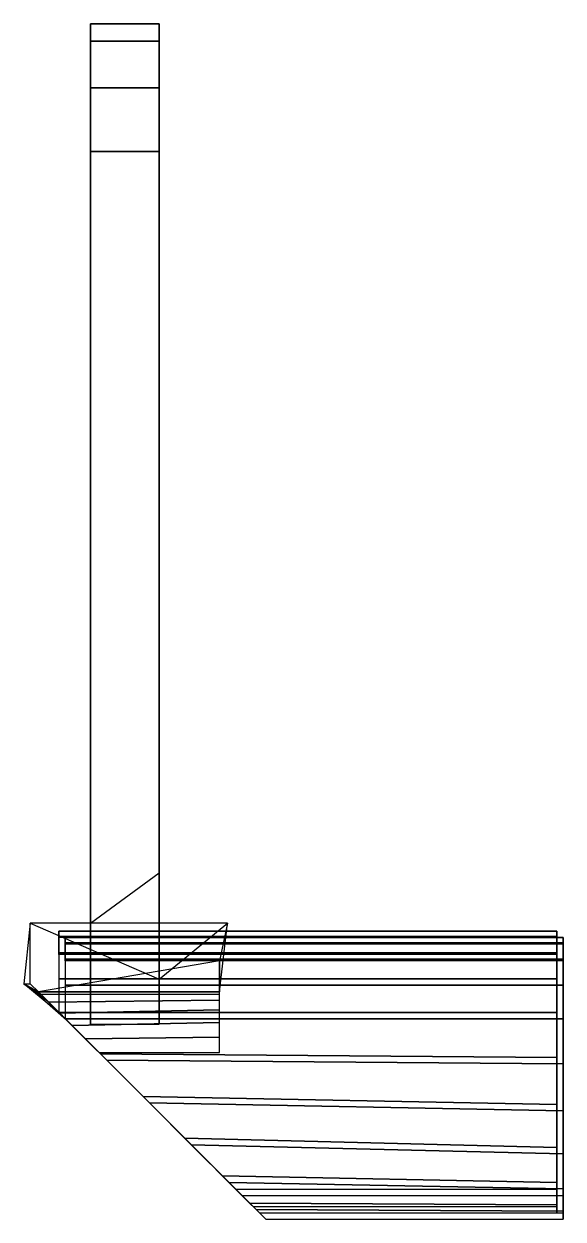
# Model space of a CAD drawing. Extents: x 0 to 31.4, y -69.6 to 0.
import ezdxf

# ---------------------------------------------------------------- set-up
doc = ezdxf.new("R2010")
doc.units = 0
doc.layers.add('ACESSORIO', color=7, linetype='CONTINUOUS')

msp = doc.modelspace()

# ---------------------------------------------------------------- linework, layer by layer
at = {"layer": 'ACESSORIO'}
for points in [[(3.872, -58.245, 62.123), (7.872, -58.245, 62.123), (7.872, -7.433, 62.123), (3.872, -7.433, 62.123)], [(7.872, -7.433, 47.257), (3.872, -7.433, 47.257), (3.872, -52.377, 47.257), (7.872, -49.433, 47.257)], [(0.372, -55.907, 1.934), (0.372, -52.377, 3.282), (0.372, -52.377, 54.368), (0, -55.907, 58.81)], [(11.842, -52.377, 3.282), (0.372, -52.377, 3.282), (0.372, -52.377, 54.368), (7.872, -55.639, 60.833)], [(11.372, -56.377, 15.921), (11.842, -52.377, 3.282), (11.842, -52.377, 54.368), (11.372, -54.566, 50.035)], [(0.842, -56.377, 15.921), (11.372, -56.377, 15.921), (11.372, -54.566, 50.035), (0.842, -56.377, 52.532)], [(0.372, -55.907, 1.934), (0.842, -56.377, 15.921), (0.842, -56.377, 52.532), (0, -55.907, 58.81)], [(0.998, -56.533, 11.54), (1.438, -56.973, 13.905), (0.842, -56.377, 15.921), (0.998, -56.533, 11.54)], [(0.998, -56.533, 11.54), (4.374, -59.908, 12.565), (2.804, -58.339, 12.816), (0.998, -56.533, 11.54)], [(0.998, -56.533, 11.54), (2.804, -58.339, 12.816), (1.438, -56.973, 13.905), (0.998, -56.533, 11.54)]]:
    msp.add_3dface(points, dxfattribs=at)

# ---------------------------------------------------------------- meshes
mesh = msp.add_polymesh((2, 7), dxfattribs=at)
for k, corner in enumerate([(7.872, -7.433, 47.257), (7.872, -3.717, 48.253), (7.872, -0.996, 50.973), (7.872, 0, 54.69), (7.872, -0.996, 58.406), (7.872, -3.717, 61.127), (7.872, -7.433, 62.123), (3.872, -7.433, 47.257), (3.872, -3.717, 48.253), (3.872, -0.996, 50.973), (3.872, 0, 54.69), (3.872, -0.996, 58.406), (3.872, -3.717, 61.127), (3.872, -7.433, 62.123)]):
    mesh.set_mesh_vertex(divmod(k, 7), corner)
mesh = msp.add_polymesh((2, 7), dxfattribs=at)
for k, corner in enumerate([(3.872, -52.377, 47.257), (3.872, -52.377, 50.181), (3.872, -52.377, 53.104), (3.872, -52.553, 56.016), (3.872, -53.657, 58.706), (3.872, -55.639, 60.833), (3.872, -58.245, 62.123), (3.872, -7.433, 47.257), (3.872, -3.717, 48.253), (3.872, -0.996, 50.973), (3.872, 0, 54.69), (3.872, -0.996, 58.406), (3.872, -3.717, 61.127), (3.872, -7.433, 62.123)]):
    mesh.set_mesh_vertex(divmod(k, 7), corner)
mesh = msp.add_polymesh((2, 7), dxfattribs=at)
for k, corner in enumerate([(7.872, -52.377, 47.257), (7.872, -52.377, 50.181), (7.872, -52.377, 53.104), (7.872, -52.553, 56.016), (7.872, -53.657, 58.706), (7.872, -55.639, 60.833), (7.872, -58.245, 62.123), (7.872, -7.433, 47.257), (7.872, -3.717, 48.253), (7.872, -0.996, 50.973), (7.872, 0, 54.69), (7.872, -0.996, 58.406), (7.872, -3.717, 61.127), (7.872, -7.433, 62.123)]):
    mesh.set_mesh_vertex(divmod(k, 7), corner)
mesh = msp.add_polymesh((2, 7), dxfattribs=at)
for k, corner in enumerate([(31, -57.569, 11.953), (31, -55.611, 10.671), (31, -54.094, 8.888), (31, -53.143, 6.75), (31, -52.835, 4.43), (31, -53.195, 2.117), (31, -54.194, 0), (2.034, -57.569, 11.953), (2.034, -55.611, 10.671), (2.034, -54.094, 8.888), (2.034, -53.143, 6.75), (2.034, -52.835, 4.43), (2.034, -53.195, 2.117), (2.034, -54.194, 0)]):
    mesh.set_mesh_vertex(divmod(k, 7), corner)
mesh = msp.add_polymesh((2, 7), dxfattribs=at)
for k, corner in enumerate([(31, -58.658, 9.681), (31, -57.347, 8.802), (31, -56.34, 7.586), (31, -55.72, 6.135), (31, -55.537, 4.567), (31, -55.807, 3.012), (31, -56.508, 1.597), (31, -57.569, 11.953), (31, -55.611, 10.671), (31, -54.094, 8.888), (31, -53.143, 6.75), (31, -52.835, 4.43), (31, -53.195, 2.117), (31, -54.194, 0)]):
    mesh.set_mesh_vertex(divmod(k, 7), corner)
mesh = msp.add_polymesh((2, 7), dxfattribs=at)
for k, corner in enumerate([(31.372, -57.941, 61.989), (31.372, -55.983, 60.707), (31.372, -54.466, 58.924), (31.372, -53.515, 56.785), (31.372, -53.207, 54.465), (31.372, -53.567, 52.152), (31.372, -54.566, 50.035), (2.406, -57.941, 61.989), (2.406, -55.983, 60.707), (2.406, -54.466, 58.924), (2.406, -53.515, 56.785), (2.406, -53.207, 54.465), (2.406, -53.567, 52.152), (2.406, -54.566, 50.035)]):
    mesh.set_mesh_vertex(divmod(k, 7), corner)
mesh = msp.add_polymesh((2, 7), dxfattribs=at)
for k, corner in enumerate([(31.372, -59.03, 59.717), (31.372, -57.719, 58.837), (31.372, -56.712, 57.622), (31.372, -56.091, 56.17), (31.372, -55.909, 54.602), (31.372, -56.179, 53.047), (31.372, -56.88, 51.633), (31.372, -57.941, 61.989), (31.372, -55.983, 60.707), (31.372, -54.466, 58.924), (31.372, -53.515, 56.785), (31.372, -53.207, 54.465), (31.372, -53.567, 52.152), (31.372, -54.566, 50.035)]):
    mesh.set_mesh_vertex(divmod(k, 7), corner)
mesh = msp.add_polymesh((2, 3), dxfattribs=at)
for k, corner in enumerate([(3.495, -59.03, 59.717), (2.849, -58.384, 59.352), (2.237, -57.772, 58.885), (2.406, -57.941, 61.989), (1.37, -56.905, 61.576), (0, -55.907, 58.81)]):
    mesh.set_mesh_vertex(divmod(k, 3), corner)
mesh = msp.add_polymesh((2, 3), dxfattribs=at)
for k, corner in enumerate([(3.123, -58.658, 9.681), (2.477, -58.012, 9.316), (1.036, -56.756, 7.585), (2.034, -57.569, 11.953), (0.998, -56.533, 11.54), (0, -55.907, 1.934)]):
    mesh.set_mesh_vertex(divmod(k, 3), corner)
mesh = msp.add_polymesh((2, 7), dxfattribs=at)
for k, corner in enumerate([(0.842, -56.377, 15.921), (0.996, -56.531, 14.829), (1.438, -56.973, 13.905), (2.071, -57.606, 13.237), (2.804, -58.339, 12.816), (3.582, -59.117, 12.603), (4.374, -59.908, 12.565), (11.372, -56.377, 15.921), (11.372, -56.499, 15.024), (11.372, -56.856, 14.192), (11.372, -57.422, 13.485), (11.372, -58.157, 12.956), (11.372, -59.006, 12.641), (11.372, -59.908, 12.565)]):
    mesh.set_mesh_vertex(divmod(k, 7), corner)
mesh = msp.add_polymesh((2, 7), dxfattribs=at)
for k, corner in enumerate([(10.998, -66.533, 4.587), (10.583, -66.117, 6.823), (9.466, -65.001, 8.532), (8.004, -63.539, 9.618), (6.394, -61.929, 10.148), (4.74, -60.275, 10.169), (3.123, -58.658, 9.681), (13.7, -69.235, 4.522), (13.144, -68.679, 7.917), (11.561, -67.096, 10.591), (9.369, -64.903, 12.217), (6.934, -62.468, 12.884), (4.453, -59.987, 12.754), (2.034, -57.569, 11.953)]):
    mesh.set_mesh_vertex(divmod(k, 7), corner)
mesh = msp.add_polymesh((2, 7), dxfattribs=at)
for k, corner in enumerate([(31, -69.235, 4.522), (31, -68.78, 7.214), (31, -67.467, 9.608), (31, -65.441, 11.437), (31, -62.926, 12.501), (31, -60.201, 12.679), (31, -57.569, 11.953), (13.7, -69.235, 4.522), (13.144, -68.679, 7.917), (11.561, -67.096, 10.591), (9.369, -64.903, 12.217), (6.934, -62.468, 12.884), (4.453, -59.987, 12.754), (2.034, -57.569, 11.953)]):
    mesh.set_mesh_vertex(divmod(k, 7), corner)
mesh = msp.add_polymesh((2, 7), dxfattribs=at)
for k, corner in enumerate([(31, -58.658, 9.681), (31, -60.441, 10.129), (31, -62.274, 9.978), (31, -63.961, 9.245), (31, -65.321, 8.007), (31, -66.21, 6.398), (31, -66.533, 4.587), (31, -57.569, 11.953), (31, -60.201, 12.679), (31, -62.926, 12.501), (31, -65.441, 11.437), (31, -67.467, 9.608), (31, -68.78, 7.214), (31, -69.235, 4.522)]):
    mesh.set_mesh_vertex(divmod(k, 7), corner)
mesh = msp.add_polymesh((2, 7), dxfattribs=at)
for k, corner in enumerate([(11.37, -66.905, 54.623), (10.955, -66.489, 56.859), (9.838, -65.373, 58.568), (8.376, -63.911, 59.654), (6.766, -62.301, 60.184), (5.112, -60.647, 60.204), (3.495, -59.03, 59.717), (14.072, -69.607, 54.557), (13.516, -69.051, 57.952), (11.933, -67.468, 60.627), (9.741, -65.275, 62.252), (7.305, -62.84, 62.919), (4.825, -60.359, 62.789), (2.406, -57.941, 61.989)]):
    mesh.set_mesh_vertex(divmod(k, 7), corner)
mesh = msp.add_polymesh((2, 7), dxfattribs=at)
for k, corner in enumerate([(31.372, -69.607, 54.557), (31.372, -69.152, 57.249), (31.372, -67.839, 59.643), (31.372, -65.813, 61.473), (31.372, -63.298, 62.536), (31.372, -60.573, 62.714), (31.372, -57.941, 61.989), (14.072, -69.607, 54.557), (13.516, -69.051, 57.952), (11.933, -67.468, 60.627), (9.741, -65.275, 62.252), (7.305, -62.84, 62.919), (4.825, -60.359, 62.789), (2.406, -57.941, 61.989)]):
    mesh.set_mesh_vertex(divmod(k, 7), corner)
mesh = msp.add_polymesh((2, 7), dxfattribs=at)
for k, corner in enumerate([(31.372, -59.03, 59.717), (31.372, -60.813, 60.164), (31.372, -62.646, 60.013), (31.372, -64.332, 59.28), (31.372, -65.693, 58.043), (31.372, -66.582, 56.433), (31.372, -66.905, 54.623), (31.372, -57.941, 61.989), (31.372, -60.573, 62.714), (31.372, -63.298, 62.536), (31.372, -65.813, 61.473), (31.372, -67.839, 59.643), (31.372, -69.152, 57.249), (31.372, -69.607, 54.557)]):
    mesh.set_mesh_vertex(divmod(k, 7), corner)
mesh = msp.add_polymesh((2, 4), dxfattribs=at)
for k, corner in enumerate([(9.883, -65.418, 1.399), (10.446, -65.981, 2.316), (10.838, -66.373, 3.396), (10.998, -66.533, 4.587), (12.341, -67.876, 0), (13.057, -68.592, 1.334), (13.533, -69.068, 2.866), (13.7, -69.235, 4.522)]):
    mesh.set_mesh_vertex(divmod(k, 4), corner)
mesh = msp.add_polymesh((2, 4), dxfattribs=at)
for k, corner in enumerate([(10.255, -65.79, 51.434), (10.818, -66.353, 52.352), (11.21, -66.745, 53.432), (11.37, -66.905, 54.623), (12.713, -68.247, 50.035), (13.429, -68.964, 51.369), (13.905, -69.44, 52.901), (14.072, -69.607, 54.557)]):
    mesh.set_mesh_vertex(divmod(k, 4), corner)
mesh = msp.add_polymesh((2, 3), dxfattribs=at)
for k, corner in enumerate([(31, -69.235, 4.522), (31, -68.888, 2.161), (31, -67.876), (31, -66.533, 4.587), (31, -66.265, 3.021), (31, -65.561, 1.597)]):
    mesh.set_mesh_vertex(divmod(k, 3), corner)
mesh = msp.add_polymesh((2, 3), dxfattribs=at)
for k, corner in enumerate([(31.372, -69.607, 54.557), (31.372, -69.26, 52.196), (31.372, -68.247, 50.035), (31.372, -66.905, 54.623), (31.372, -66.637, 53.057), (31.372, -65.933, 51.633)]):
    mesh.set_mesh_vertex(divmod(k, 3), corner)
mesh = msp.add_polymesh((2, 3), dxfattribs=at)
for k, corner in enumerate([(12.341, -67.876, 0), (13.33, -68.865, 2.078), (13.7, -69.235, 4.522), (31, -67.876), (31, -68.888, 2.161), (31, -69.235, 4.522)]):
    mesh.set_mesh_vertex(divmod(k, 3), corner)
mesh = msp.add_polymesh((2, 3), dxfattribs=at)
for k, corner in enumerate([(12.713, -68.247, 50.035), (13.702, -69.237, 52.113), (14.072, -69.607, 54.557), (31.372, -68.247, 50.035), (31.372, -69.26, 52.196), (31.372, -69.607, 54.557)]):
    mesh.set_mesh_vertex(divmod(k, 3), corner)

doc.saveas('drawing.dxf')
